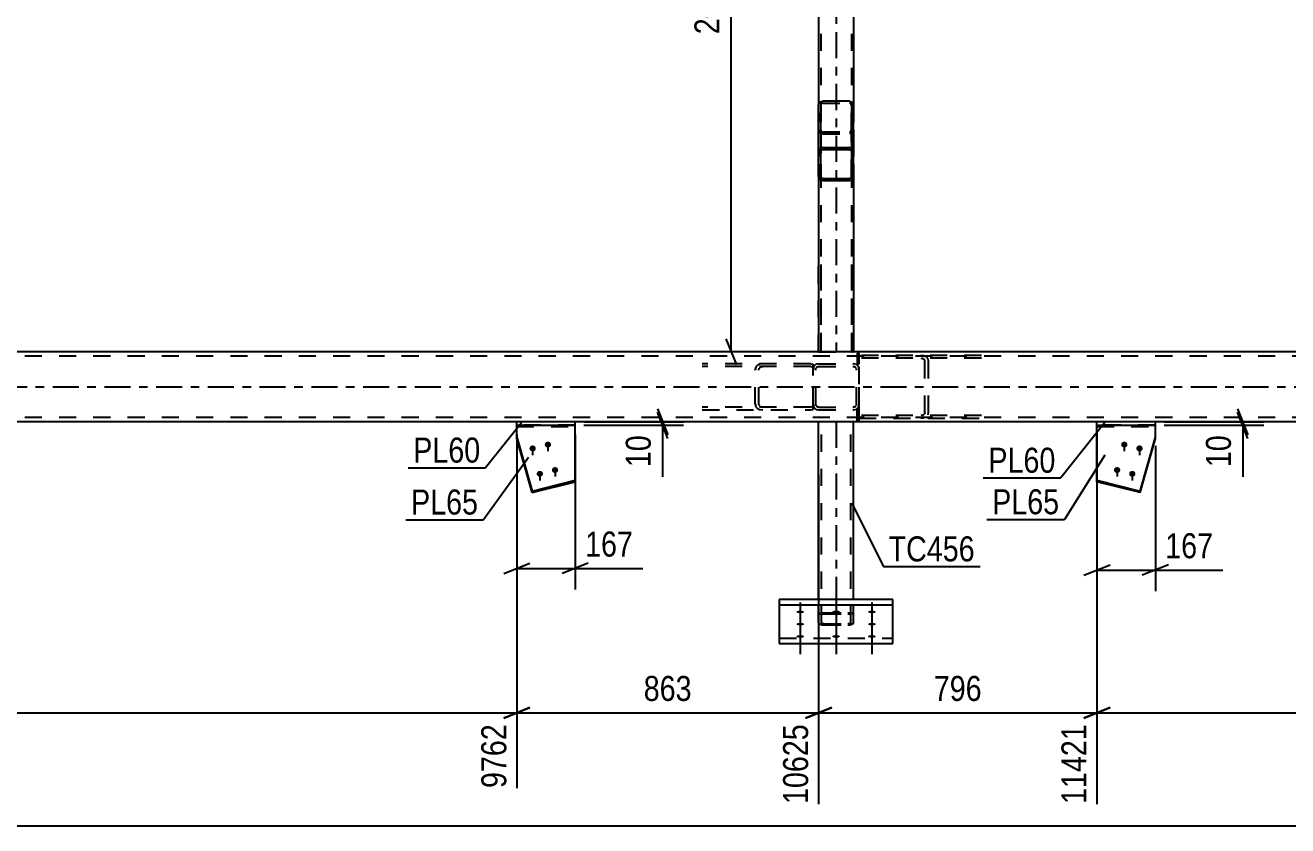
# Model space of a CAD drawing. Header units: millimetres. Extents: x -141 to 1048, y -561 to 280.
# Drawn here: x 334.2 to 478.7, y 85.4 to 177 of the extents above; entities that cross this region are included whole.
import ezdxf

# ---------------------------------------------------------------- set-up
doc = ezdxf.new("R2010")
doc.units = ezdxf.units.MM
doc.linetypes.add('DXK_LINE_DOT2', pattern=[3.9198, 1.9599, -1.9599])
doc.linetypes.add('DXK_LINE_DOT3', pattern=[5.9187, 2.979, -0.9799, 0.9799, -0.9799])
doc.styles.add('Arial Narrow', font='ARIALN.TTF', dxfattribs={"height": 0.2})

# ---------------------------------------------------------------- blocks, each defined once
blk = doc.blocks.new('Part-389626618-34401 - 34395')
at = {"color": 7, "linetype": 'DXK_LINE_DOT2'}
for p, q in [((424.1, 138.26), (411.69, 138.26)), ((424.1, 137.94), (411.69, 137.94)), ((417.8, 137.86), (417.73, 137.62)), ((417.73, 133.62), (417.73, 137.62)), ((418.17, 137.62), (418.21, 137.74)), ((418.17, 133.62), (418.17, 137.62)), ((418.61, 138.26), (418.28, 138.21)), ((418.44, 137.91), (418.61, 137.94)), ((424.1, 138.26), (424.36, 138.22)), ((424.1, 137.94), (424.27, 137.91)), ((424.27, 137.91), (424.36, 137.87)), ((424.36, 133.01), (424.36, 138.22)), ((424.1, 133.3), (411.69, 133.3)), ((411.69, 132.98), (424.1, 132.98)), ((417.73, 133.62), (417.8, 133.37)), ((418.21, 133.49), (418.17, 133.62)), ((418.28, 133.02), (418.61, 132.98)), ((418.61, 133.3), (418.44, 133.32)), ((424.27, 133.32), (424.1, 133.3)), ((424.1, 132.98), (424.36, 133.01)), ((424.36, 133.36), (424.27, 133.32))]:
    blk.add_line(p, q, dxfattribs=at)
for centre, radius, start, end in [((418.48, 137.43), 0.802, 104.5547, 147.5896), ((418.54, 137.52), 0.401, 104.5547, 147.5896), ((418.48, 133.8), 0.802, 212.4104, 255.4453), ((418.54, 133.71), 0.401, 212.4104, 255.4453)]:
    blk.add_arc(centre, radius, start, end, dxfattribs=at)
blk = doc.blocks.new('Part-389626618-34405 - 34395')
at = {"color": 7, "linetype": 'DXK_LINE_DOT2'}
for p, q in [((429.64, 132.02), (429.64, 139.22)), ((443.63, 139.22), (429.64, 139.22)), ((443.63, 138.9), (429.64, 138.9)), ((437.04, 139.17), (436.71, 139.22)), ((436.71, 138.9), (436.87, 138.87)), ((437.11, 138.7), (437.15, 138.58)), ((437.58, 138.58), (437.52, 138.82)), ((437.15, 132.66), (437.15, 138.58)), ((437.58, 132.66), (437.58, 138.58)), ((443.63, 132.34), (429.64, 132.34)), ((429.64, 132.13), (429.64, 132.02)), ((429.64, 132.02), (443.63, 132.02)), ((436.87, 132.36), (436.71, 132.34)), ((436.71, 132.02), (437.04, 132.06)), ((437.15, 132.66), (437.11, 132.53)), ((437.52, 132.41), (437.58, 132.66))]:
    blk.add_line(p, q, dxfattribs=at)
for centre, radius, start, end in [((436.77, 138.48), 0.401, 32.4104, 75.4453), ((436.84, 138.39), 0.802, 32.4104, 75.4453), ((436.77, 132.75), 0.401, 284.5547, 327.5896)]:
    blk.add_arc(centre, radius, start, end, dxfattribs=at)
blk = doc.blocks.new('Part-389626618-34474 - 34395')
at = {"color": 7, "linetype": 'DXK_LINE_DOT2'}
for p, q in [((429.64, 139.46), (429.4, 139.46)), ((429.4, 139.46), (429.4, 138.26)), ((429.4, 139.46), (429.4, 138.26)), ((429.64, 138.26), (429.64, 139.46)), ((429.64, 138.26), (429.64, 139.46)), ((429.4, 138.26), (429.64, 138.26))]:
    blk.add_line(p, q, dxfattribs=at)
blk = doc.blocks.new('Part-389626618-34410 - 34395')
at = {"color": 7, "linetype": 'DXK_LINE_DOT2'}
for p, q in [((424.41, 137.86), (424.36, 137.62)), ((424.36, 133.62), (424.36, 137.62)), ((424.68, 137.62), (424.7, 137.74)), ((424.68, 133.62), (424.68, 137.62)), ((425, 138.26), (424.76, 138.21)), ((424.88, 137.91), (425, 137.94)), ((425, 138.26), (429, 138.26)), ((425, 137.94), (429, 137.94)), ((429.24, 138.21), (429, 138.26)), ((429, 137.94), (429.12, 137.91)), ((429.3, 137.74), (429.32, 137.62)), ((429.32, 133.62), (429.32, 137.62)), ((429.64, 137.62), (429.59, 137.86)), ((429.64, 133.62), (429.64, 137.62)), ((424.36, 133.62), (424.41, 133.37)), ((424.7, 133.49), (424.68, 133.62)), ((424.76, 133.02), (425, 132.98)), ((425, 133.3), (424.88, 133.32)), ((425, 133.3), (429, 133.3)), ((425, 132.98), (429, 132.98)), ((429.12, 133.32), (429, 133.3)), ((429, 132.98), (429.24, 133.02)), ((429.32, 133.62), (429.3, 133.49)), ((429.59, 133.37), (429.64, 133.62))]:
    blk.add_line(p, q, dxfattribs=at)
for centre, radius, start, end in [((425, 137.62), 0.64, 112.5, 157.5), ((425, 137.62), 0.32, 112.5, 157.5), ((429, 137.62), 0.32, 22.5, 67.5), ((429, 137.62), 0.64, 22.5, 67.5), ((425, 133.62), 0.64, 202.5, 247.5), ((425, 133.62), 0.32, 202.5, 247.5), ((429, 133.62), 0.32, 292.5, 337.5), ((429, 133.62), 0.64, 292.5, 337.5)]:
    blk.add_arc(centre, radius, start, end, dxfattribs=at)
blk = doc.blocks.new('Part-389626618-34419 - 34395')
at = {"color": 2, "linetype": 'Continuous'}
for p, q in [((425.14, 219.47), (425.3, 219.58)), ((425.3, 219.58), (425.48, 219.62)), ((425.48, 219.62), (428.52, 219.62)), ((428.52, 219.62), (428.7, 219.58)), ((428.7, 219.58), (428.86, 219.47)), ((425, 219.14), (425.04, 219.32)), ((425, 219.14), (425, 218.42)), ((425.04, 219.32), (425.14, 219.47)), ((428.86, 219.47), (428.96, 219.32)), ((428.96, 219.32), (429, 219.14)), ((429, 219.14), (429, 218.42)), ((425, 213.01), (425, 191.36)), ((429, 213.01), (429, 191.36)), ((425, 178.94), (425, 167.86)), ((429, 178.94), (429, 167.86)), ((425, 159.68), (425, 139.62)), ((429, 159.68), (429, 139.62)), ((429, 139.62), (425, 139.62))]:
    blk.add_line(p, q, dxfattribs=at)
at = {"color": 7, "linetype": 'DXK_LINE_DOT2'}
for p, q in [((425, 218.42), (425, 213.01)), ((425.26, 219.23), (425.24, 219.14)), ((425.24, 219.14), (425.24, 139.62)), ((425.31, 219.3), (425.26, 219.23)), ((425.39, 219.36), (425.31, 219.3)), ((425.48, 219.38), (425.39, 219.36)), ((425.48, 219.38), (428.52, 219.38)), ((428.61, 219.36), (428.52, 219.38)), ((428.69, 219.3), (428.61, 219.36)), ((428.74, 219.23), (428.69, 219.3)), ((428.76, 219.14), (428.74, 219.23)), ((428.76, 219.14), (428.76, 139.62)), ((429, 218.42), (429, 213.01)), ((425.04, 215.91), (425, 216.1)), ((425.14, 215.76), (425.04, 215.91)), ((425.3, 215.65), (425.14, 215.76)), ((425.26, 216), (425.24, 216.1)), ((425.3, 215.95), (425.26, 216)), ((425.31, 215.93), (425.3, 215.95)), ((425.48, 215.62), (425.3, 215.65)), ((425.31, 215.93), (425.39, 215.87)), ((425.39, 215.87), (425.48, 215.86)), ((425.48, 215.86), (428.52, 215.86)), ((425.48, 215.62), (428.52, 215.62)), ((428.52, 215.86), (428.61, 215.87)), ((428.7, 215.65), (428.52, 215.62)), ((428.61, 215.87), (428.69, 215.93)), ((428.69, 215.93), (428.74, 216)), ((428.86, 215.76), (428.7, 215.65)), ((428.74, 216), (428.76, 216.1)), ((428.96, 215.91), (428.86, 215.76)), ((429, 216.1), (428.96, 215.91)), ((425, 191.36), (425, 178.94)), ((429, 191.36), (429, 178.94)), ((425, 167.86), (425, 159.68)), ((429, 167.86), (429, 159.68)), ((428.74, 139.62), (428.7, 139.62)), ((428.74, 139.62), (428.7, 139.62)), ((428.76, 139.62), (428.74, 139.62)), ((428.74, 139.62), (428.76, 139.62))]:
    blk.add_line(p, q, dxfattribs=at)
at = {"color": 7, "linetype": 'DXK_LINE_DOT3'}
blk.add_line((427, 217.62), (427, 139.62), dxfattribs=at)
blk = doc.blocks.new('Part-389626618-34420 - 34395')
at = {"color": 2, "linetype": 'Continuous'}
for p, q in [((429, 131.62), (425, 131.62)), ((425, 111.29), (425, 131.62)), ((429, 111.29), (429, 131.62))]:
    blk.add_line(p, q, dxfattribs=at)
at = {"color": 7, "linetype": 'DXK_LINE_DOT2'}
for p, q in [((425.32, 108.6), (425.32, 131.62)), ((428.65, 131.62), (428.68, 131.62)), ((428.68, 108.6), (428.68, 131.62)), ((425, 108.6), (425, 111.29)), ((429, 108.6), (429, 111.29)), ((425.05, 109.62), (425, 109.53)), ((425, 108.6), (425.05, 108.52)), ((425.19, 109.69), (425.05, 109.62)), ((425.05, 108.52), (425.19, 108.45)), ((425.39, 109.74), (425.19, 109.69)), ((425.19, 108.45), (425.39, 108.4)), ((425.32, 109.53), (425.34, 109.58)), ((425.34, 108.56), (425.32, 108.6)), ((425.34, 109.58), (425.41, 109.61)), ((425.41, 108.53), (425.34, 108.56)), ((425.64, 109.75), (425.39, 109.74)), ((425.39, 108.4), (425.64, 108.39)), ((425.41, 109.61), (425.52, 109.64)), ((425.52, 108.5), (425.41, 108.53)), ((425.52, 109.64), (425.64, 109.64)), ((425.64, 108.5), (425.52, 108.5)), ((425.64, 109.75), (428.36, 109.75)), ((425.64, 109.64), (428.36, 109.64)), ((425.64, 108.5), (428.36, 108.5)), ((425.64, 108.39), (428.36, 108.39)), ((428.6, 109.74), (428.36, 109.75)), ((428.36, 109.64), (428.48, 109.64)), ((428.48, 108.5), (428.36, 108.5)), ((428.36, 108.39), (428.6, 108.4)), ((428.48, 109.64), (428.59, 109.61)), ((428.59, 108.53), (428.48, 108.5)), ((428.59, 109.61), (428.65, 109.58)), ((428.65, 108.56), (428.59, 108.53)), ((428.81, 109.69), (428.6, 109.74)), ((428.6, 108.4), (428.81, 108.45)), ((428.65, 109.58), (428.68, 109.53)), ((428.68, 108.6), (428.65, 108.56)), ((428.95, 109.62), (428.81, 109.69)), ((428.81, 108.45), (428.95, 108.52)), ((429, 109.53), (428.95, 109.62)), ((428.95, 108.52), (429, 108.6))]:
    blk.add_line(p, q, dxfattribs=at)
at = {"color": 7, "linetype": 'DXK_LINE_DOT3'}
blk.add_line((427, 131.62), (427, 109.07), dxfattribs=at)
blk = doc.blocks.new('Bolt-389626618-34550 - 34395')
at = {"linetype": 'Continuous'}
for points in [[(422.9, 110.02), (422.99, 110.02), (423.08, 110.01), (423.16, 109.99), (423.23, 109.97), (423.28, 109.95), (423.32, 109.92), (423.34, 109.89), (423.34, 109.85), (423.32, 109.82), (423.28, 109.8), (423.23, 109.77), (423.16, 109.75), (423.08, 109.73), (422.99, 109.72), (422.9, 109.72), (422.81, 109.72), (422.72, 109.73), (422.64, 109.75), (422.57, 109.77), (422.52, 109.8), (422.48, 109.82), (422.46, 109.85), (422.46, 109.89), (422.48, 109.92), (422.52, 109.95), (422.57, 109.97), (422.64, 109.99), (422.72, 110.01), (422.81, 110.02)], [(427, 110.02), (427.09, 110.02), (427.18, 110.01), (427.26, 109.99), (427.33, 109.97), (427.38, 109.95), (427.42, 109.92), (427.44, 109.89), (427.44, 109.85), (427.42, 109.82), (427.38, 109.8), (427.33, 109.77), (427.26, 109.75), (427.18, 109.73), (427.09, 109.72), (427, 109.72), (426.91, 109.72), (426.82, 109.73), (426.74, 109.75), (426.67, 109.77), (426.62, 109.8), (426.58, 109.82), (426.56, 109.85), (426.56, 109.89), (426.58, 109.92), (426.62, 109.95), (426.67, 109.97), (426.74, 109.99), (426.82, 110.01), (426.91, 110.02)], [(431.1, 110.02), (431.19, 110.02), (431.28, 110.01), (431.36, 109.99), (431.43, 109.97), (431.48, 109.95), (431.52, 109.92), (431.54, 109.89), (431.54, 109.85), (431.52, 109.82), (431.48, 109.8), (431.43, 109.77), (431.36, 109.75), (431.28, 109.73), (431.19, 109.72), (431.1, 109.72), (431.01, 109.72), (430.92, 109.73), (430.84, 109.75), (430.77, 109.77), (430.72, 109.8), (430.68, 109.82), (430.66, 109.85), (430.66, 109.89), (430.68, 109.92), (430.72, 109.95), (430.77, 109.97), (430.84, 109.99), (430.92, 110.01), (431.01, 110.02)], [(422.9, 108.62), (422.99, 108.62), (423.08, 108.61), (423.16, 108.59), (423.23, 108.57), (423.28, 108.54), (423.32, 108.51), (423.34, 108.48), (423.34, 108.45), (423.32, 108.42), (423.28, 108.39), (423.23, 108.37), (423.16, 108.35), (423.08, 108.33), (422.99, 108.32), (422.9, 108.32), (422.81, 108.32), (422.72, 108.33), (422.64, 108.35), (422.57, 108.37), (422.52, 108.39), (422.48, 108.42), (422.46, 108.45), (422.46, 108.48), (422.48, 108.51), (422.52, 108.54), (422.57, 108.57), (422.64, 108.59), (422.72, 108.61), (422.81, 108.62)], [(431.1, 108.62), (431.19, 108.62), (431.28, 108.61), (431.36, 108.59), (431.43, 108.57), (431.48, 108.54), (431.52, 108.51), (431.54, 108.48), (431.54, 108.45), (431.52, 108.42), (431.48, 108.39), (431.43, 108.37), (431.36, 108.35), (431.28, 108.33), (431.19, 108.32), (431.1, 108.32), (431.01, 108.32), (430.92, 108.33), (430.84, 108.35), (430.77, 108.37), (430.72, 108.39), (430.68, 108.42), (430.66, 108.45), (430.66, 108.48), (430.68, 108.51), (430.72, 108.54), (430.77, 108.57), (430.84, 108.59), (430.92, 108.61), (431.01, 108.62)], [(422.9, 107.22), (422.99, 107.21), (423.08, 107.2), (423.16, 107.19), (423.23, 107.17), (423.28, 107.14), (423.32, 107.11), (423.34, 107.08), (423.34, 107.05), (423.32, 107.02), (423.28, 106.99), (423.23, 106.97), (423.16, 106.94), (423.08, 106.93), (422.99, 106.92), (422.9, 106.92), (422.81, 106.92), (422.72, 106.93), (422.64, 106.94), (422.57, 106.97), (422.52, 106.99), (422.48, 107.02), (422.46, 107.05), (422.46, 107.08), (422.48, 107.11), (422.52, 107.14), (422.57, 107.17), (422.64, 107.19), (422.72, 107.2), (422.81, 107.21)], [(427, 107.22), (427.09, 107.21), (427.18, 107.2), (427.26, 107.19), (427.33, 107.17), (427.38, 107.14), (427.42, 107.11), (427.44, 107.08), (427.44, 107.05), (427.42, 107.02), (427.38, 106.99), (427.33, 106.97), (427.26, 106.94), (427.18, 106.93), (427.09, 106.92), (427, 106.92), (426.91, 106.92), (426.82, 106.93), (426.74, 106.94), (426.67, 106.97), (426.62, 106.99), (426.58, 107.02), (426.56, 107.05), (426.56, 107.08), (426.58, 107.11), (426.62, 107.14), (426.67, 107.17), (426.74, 107.19), (426.82, 107.2), (426.91, 107.21)], [(431.1, 107.22), (431.19, 107.21), (431.28, 107.2), (431.36, 107.19), (431.43, 107.17), (431.48, 107.14), (431.52, 107.11), (431.54, 107.08), (431.54, 107.05), (431.52, 107.02), (431.48, 106.99), (431.43, 106.97), (431.36, 106.94), (431.28, 106.93), (431.19, 106.92), (431.1, 106.92), (431.01, 106.92), (430.92, 106.93), (430.84, 106.94), (430.77, 106.97), (430.72, 106.99), (430.68, 107.02), (430.66, 107.05), (430.66, 107.08), (430.68, 107.11), (430.72, 107.14), (430.77, 107.17), (430.84, 107.19), (430.92, 107.2), (431.01, 107.21)]]:
    blk.add_hatch(color=1, dxfattribs=at).paths.add_polyline_path(points)
at = {"color": 1, "linetype": 'Continuous'}
for p, q in [((422.9, 110.96), (422.9, 107.84)), ((427, 110.96), (427, 107.84)), ((431.1, 110.96), (431.1, 107.84)), ((422.9, 109.56), (422.9, 106.44)), ((431.1, 109.56), (431.1, 106.44)), ((422.9, 108.16), (422.9, 105.04)), ((427, 108.16), (427, 105.04)), ((431.1, 108.16), (431.1, 105.04))]:
    blk.add_line(p, q, dxfattribs=at)
blk = doc.blocks.new('Part-389626618-34435 - 34395')
at = {"color": 7, "linetype": 'DXK_LINE_DOT2'}
for p, q in [((425, 139.62), (425, 149.63)), ((425.24, 149.63), (425.24, 139.62)), ((428.76, 149.63), (428.76, 139.62)), ((429, 139.62), (429, 149.63)), ((425, 139.62), (429, 139.62))]:
    blk.add_line(p, q, dxfattribs=at)
blk = doc.blocks.new('Part-389626618-34436 - 34395')
at = {"color": 2, "linetype": 'Continuous'}
for p, q in [((433.5, 111.29), (420.5, 111.29)), ((420.5, 111.29), (420.5, 106.25)), ((433.5, 106.25), (433.5, 111.29)), ((420.5, 110.69), (433.5, 110.69)), ((420.5, 106.25), (433.5, 106.25))]:
    blk.add_line(p, q, dxfattribs=at)
at = {"color": 7, "linetype": 'DXK_LINE_DOT2'}
blk.add_line((420.5, 106.85), (433.5, 106.85), dxfattribs=at)
blk = doc.blocks.new('Part-389626618-34454 - 34395')
at = {"color": 2, "linetype": 'Continuous'}
for p, q in [((463.53, 131.62), (456.85, 131.62)), ((456.85, 131.22), (456.85, 131.62)), ((463.53, 131.22), (463.53, 131.62)), ((456.85, 131.22), (463.53, 131.22))]:
    blk.add_line(p, q, dxfattribs=at)
blk = doc.blocks.new('Part-389626618-34458 - 34395')
at = {"color": 2, "linetype": 'Continuous'}
for p, q in [((397.15, 131.62), (390.47, 131.62)), ((390.47, 131.22), (390.47, 131.62)), ((397.15, 131.22), (397.15, 131.62)), ((390.47, 131.22), (397.15, 131.22))]:
    blk.add_line(p, q, dxfattribs=at)
blk = doc.blocks.new('Part-389626618-34475 - 34395')
at = {"color": 7, "linetype": 'DXK_LINE_DOT2'}
for p, q in [((429.64, 132.98), (429.4, 132.98)), ((429.4, 131.78), (429.4, 132.98)), ((429.4, 132.98), (429.4, 131.78)), ((429.64, 131.78), (429.64, 132.98)), ((429.64, 131.78), (429.64, 132.98)), ((429.4, 131.78), (429.64, 131.78))]:
    blk.add_line(p, q, dxfattribs=at)
blk = doc.blocks.new('Part-389626618-34542 - 34395')
at = {"color": 7, "linetype": 'DXK_LINE_DOT2'}
for p, q in [((463.53, 131.24), (456.85, 131.24)), ((456.85, 131.24), (456.85, 131.22)), ((456.85, 131.22), (456.85, 131.24)), ((456.85, 131.07), (463.53, 131.07)), ((463.53, 131.24), (463.53, 131.22)), ((463.53, 131.22), (463.53, 131.24))]:
    blk.add_line(p, q, dxfattribs=at)
at = {"color": 2, "linetype": 'Continuous'}
for p, q in [((456.85, 124.77), (456.85, 131.22)), ((463.53, 129.71), (463.53, 131.22)), ((461.78, 123.7), (463.53, 129.87)), ((461.78, 123.53), (463.53, 129.71)), ((456.85, 124.93), (461.78, 123.7)), ((461.78, 123.53), (456.85, 124.77)), ((461.78, 123.7), (461.78, 123.53))]:
    blk.add_line(p, q, dxfattribs=at)
blk = doc.blocks.new('Part-389626618-34490 - 34395')
at = {"color": 7, "linetype": 'DXK_LINE_DOT2'}
for p, q in [((555.64, 139.14), (0, 139.14)), ((429, 139.62), (425, 139.62)), ((555.64, 132.1), (0, 132.1)), ((397.15, 131.62), (390.47, 131.62)), ((429, 131.62), (425, 131.62)), ((463.53, 131.62), (456.85, 131.62))]:
    blk.add_line(p, q, dxfattribs=at)
at = {"color": 2, "linetype": 'Continuous'}
for p, q in [((425, 139.62), (189, 139.62)), ((555.64, 139.62), (429, 139.62)), ((390.47, 131.62), (223.53, 131.62)), ((425, 131.62), (397.15, 131.62)), ((456.85, 131.62), (429, 131.62)), ((555.64, 131.62), (463.53, 131.62))]:
    blk.add_line(p, q, dxfattribs=at)
at = {"color": 7, "linetype": 'DXK_LINE_DOT3'}
blk.add_line((0, 135.62), (555.64, 135.62), dxfattribs=at)
blk = doc.blocks.new('Part-389626618-34544 - 34395')
at = {"color": 7, "linetype": 'DXK_LINE_DOT2'}
for p, q in [((397.15, 131.24), (390.47, 131.24)), ((390.47, 131.24), (390.47, 131.22)), ((390.47, 131.22), (390.47, 131.24)), ((390.47, 131.07), (397.15, 131.07)), ((397.15, 131.24), (397.15, 131.22)), ((397.15, 131.22), (397.15, 131.24))]:
    blk.add_line(p, q, dxfattribs=at)
at = {"color": 2, "linetype": 'Continuous'}
for p, q in [((390.47, 129.71), (390.47, 131.22)), ((397.15, 124.77), (397.15, 131.22)), ((390.47, 129.87), (392.21, 123.7)), ((392.21, 123.53), (390.47, 129.71)), ((392.21, 123.7), (397.15, 124.93)), ((392.21, 123.53), (397.15, 124.77)), ((392.21, 123.7), (392.21, 123.53))]:
    blk.add_line(p, q, dxfattribs=at)
blk = doc.blocks.new('Bolt-389626618-34555 - 34395')
at = {"linetype": 'Continuous'}
for points in [[(459.98, 128.67), (459.9, 128.68), (459.83, 128.7), (459.77, 128.74), (459.71, 128.78), (459.67, 128.84), (459.64, 128.9), (459.62, 128.97), (459.62, 129.04), (459.64, 129.11), (459.67, 129.18), (459.71, 129.24), (459.77, 129.28), (459.83, 129.32), (459.9, 129.34), (459.98, 129.35), (460.05, 129.34), (460.12, 129.32), (460.19, 129.28), (460.25, 129.24), (460.29, 129.18), (460.32, 129.11), (460.34, 129.04), (460.34, 128.97), (460.32, 128.9), (460.29, 128.84), (460.25, 128.78), (460.19, 128.74), (460.12, 128.7), (460.05, 128.68)], [(461.72, 128.24), (461.64, 128.24), (461.57, 128.27), (461.51, 128.3), (461.45, 128.35), (461.41, 128.4), (461.37, 128.47), (461.36, 128.54), (461.36, 128.61), (461.37, 128.68), (461.41, 128.74), (461.45, 128.8), (461.51, 128.85), (461.57, 128.88), (461.64, 128.91), (461.72, 128.91), (461.79, 128.91), (461.86, 128.88), (461.93, 128.85), (461.98, 128.8), (462.03, 128.74), (462.06, 128.68), (462.08, 128.61), (462.08, 128.54), (462.06, 128.47), (462.03, 128.4), (461.98, 128.35), (461.93, 128.3), (461.86, 128.27), (461.79, 128.24)], [(459.15, 125.76), (459.08, 125.77), (459.01, 125.79), (458.94, 125.83), (458.89, 125.88), (458.84, 125.93), (458.81, 126), (458.8, 126.07), (458.8, 126.14), (458.81, 126.21), (458.84, 126.27), (458.89, 126.33), (458.94, 126.38), (459.01, 126.41), (459.08, 126.43), (459.15, 126.44), (459.23, 126.43), (459.3, 126.41), (459.37, 126.38), (459.42, 126.33), (459.47, 126.27), (459.5, 126.21), (459.51, 126.14), (459.51, 126.07), (459.5, 126), (459.47, 125.93), (459.42, 125.88), (459.37, 125.83), (459.3, 125.79), (459.23, 125.77)], [(460.89, 125.33), (460.82, 125.34), (460.75, 125.36), (460.68, 125.39), (460.63, 125.44), (460.58, 125.5), (460.55, 125.56), (460.54, 125.63), (460.54, 125.7), (460.55, 125.77), (460.58, 125.84), (460.63, 125.89), (460.68, 125.94), (460.75, 125.98), (460.82, 126), (460.89, 126.01), (460.97, 126), (461.04, 125.98), (461.11, 125.94), (461.16, 125.89), (461.21, 125.84), (461.24, 125.77), (461.25, 125.7), (461.25, 125.63), (461.24, 125.56), (461.21, 125.5), (461.16, 125.44), (461.11, 125.39), (461.04, 125.36), (460.97, 125.34)]]:
    blk.add_hatch(color=1, dxfattribs=at).paths.add_polyline_path(points)
at = {"color": 1, "linetype": 'Continuous'}
for p, q in [((459.98, 129.28), (459.98, 128.26)), ((461.72, 128.85), (461.72, 127.82)), ((459.15, 126.38), (459.15, 125.35)), ((460.89, 125.94), (460.89, 124.92))]:
    blk.add_line(p, q, dxfattribs=at)
blk = doc.blocks.new('Bolt-389626618-34557 - 34395')
at = {"linetype": 'Continuous'}
for points in [[(392.28, 128.24), (392.21, 128.24), (392.14, 128.27), (392.07, 128.3), (392.01, 128.35), (391.97, 128.4), (391.94, 128.47), (391.92, 128.54), (391.92, 128.61), (391.94, 128.68), (391.97, 128.74), (392.01, 128.8), (392.07, 128.85), (392.14, 128.88), (392.21, 128.91), (392.28, 128.91), (392.36, 128.91), (392.43, 128.88), (392.49, 128.85), (392.55, 128.8), (392.59, 128.74), (392.62, 128.68), (392.64, 128.61), (392.64, 128.54), (392.62, 128.47), (392.59, 128.4), (392.55, 128.35), (392.49, 128.3), (392.43, 128.27), (392.36, 128.24)], [(394.02, 128.67), (393.95, 128.68), (393.87, 128.7), (393.81, 128.74), (393.75, 128.78), (393.71, 128.84), (393.68, 128.9), (393.66, 128.97), (393.66, 129.04), (393.68, 129.11), (393.71, 129.18), (393.75, 129.24), (393.81, 129.28), (393.87, 129.32), (393.95, 129.34), (394.02, 129.35), (394.1, 129.34), (394.17, 129.32), (394.23, 129.28), (394.29, 129.24), (394.33, 129.18), (394.36, 129.11), (394.38, 129.04), (394.38, 128.97), (394.36, 128.9), (394.33, 128.84), (394.29, 128.78), (394.23, 128.74), (394.17, 128.7), (394.1, 128.68)], [(393.1, 125.33), (393.03, 125.34), (392.96, 125.36), (392.89, 125.39), (392.84, 125.44), (392.79, 125.5), (392.76, 125.56), (392.75, 125.63), (392.75, 125.7), (392.76, 125.77), (392.79, 125.84), (392.84, 125.89), (392.89, 125.94), (392.96, 125.98), (393.03, 126), (393.1, 126.01), (393.18, 126), (393.25, 125.98), (393.32, 125.94), (393.37, 125.89), (393.42, 125.84), (393.45, 125.77), (393.46, 125.7), (393.46, 125.63), (393.45, 125.56), (393.42, 125.5), (393.37, 125.44), (393.32, 125.39), (393.25, 125.36), (393.18, 125.34)], [(394.84, 125.76), (394.77, 125.77), (394.7, 125.79), (394.63, 125.83), (394.58, 125.88), (394.53, 125.93), (394.5, 126), (394.49, 126.07), (394.49, 126.14), (394.5, 126.21), (394.53, 126.27), (394.58, 126.33), (394.63, 126.38), (394.7, 126.41), (394.77, 126.43), (394.84, 126.44), (394.92, 126.43), (394.99, 126.41), (395.06, 126.38), (395.11, 126.33), (395.16, 126.27), (395.19, 126.21), (395.2, 126.14), (395.2, 126.07), (395.19, 126), (395.16, 125.93), (395.11, 125.88), (395.06, 125.83), (394.99, 125.79), (394.92, 125.77)]]:
    blk.add_hatch(color=1, dxfattribs=at).paths.add_polyline_path(points)
at = {"color": 1, "linetype": 'Continuous'}
for p, q in [((392.28, 128.85), (392.28, 127.82)), ((394.02, 129.28), (394.02, 128.26)), ((393.1, 125.94), (393.1, 124.92)), ((394.84, 126.38), (394.84, 125.35))]:
    blk.add_line(p, q, dxfattribs=at)
blk = doc.blocks.new('Part-389626618-49922 - 34395')
at = {"color": 2, "linetype": 'Continuous'}
for p, q in [((425, 167.86), (425.04, 168.04)), ((425, 162.54), (425, 167.86)), ((425.04, 168.04), (425.14, 168.18)), ((425.14, 168.18), (425.3, 168.28)), ((425.3, 168.28), (425.48, 168.32)), ((428.52, 168.32), (425.48, 168.32)), ((428.52, 168.32), (428.7, 168.28)), ((428.7, 168.28), (428.86, 168.18)), ((428.86, 168.18), (428.96, 168.04)), ((428.96, 168.04), (429, 167.86)), ((429, 162.54), (429, 167.86)), ((425.04, 162.71), (425, 162.54)), ((425, 159.68), (425, 162.54)), ((425.14, 162.86), (425.04, 162.71)), ((425.3, 162.96), (425.14, 162.86)), ((425.24, 162.54), (425.26, 162.63)), ((425.24, 159.68), (425.24, 162.54)), ((425.26, 162.63), (425.31, 162.7)), ((425.48, 162.99), (425.3, 162.96)), ((425.31, 162.7), (425.39, 162.75)), ((425.39, 162.75), (425.48, 162.76)), ((425.48, 162.99), (428.52, 162.99)), ((425.48, 162.76), (428.52, 162.76)), ((428.7, 162.96), (428.52, 162.99)), ((428.52, 162.76), (428.61, 162.75)), ((428.61, 162.75), (428.69, 162.7)), ((428.69, 162.7), (428.74, 162.63)), ((428.86, 162.86), (428.7, 162.96)), ((428.74, 162.63), (428.76, 162.54)), ((428.76, 162.54), (428.76, 159.68)), ((428.96, 162.71), (428.86, 162.86)), ((429, 162.54), (428.96, 162.71)), ((429, 159.68), (429, 162.54)), ((425, 159.68), (425.04, 159.51)), ((425.04, 159.51), (425.14, 159.36)), ((425.14, 159.36), (425.3, 159.26)), ((425.26, 159.6), (425.24, 159.68)), ((425.31, 159.52), (425.26, 159.6)), ((425.3, 159.26), (425.48, 159.23)), ((425.39, 159.47), (425.31, 159.52)), ((425.48, 159.46), (425.39, 159.47)), ((425.48, 159.46), (428.52, 159.46)), ((425.48, 159.23), (428.52, 159.23)), ((428.61, 159.47), (428.52, 159.46)), ((428.52, 159.23), (428.7, 159.26)), ((428.69, 159.52), (428.61, 159.47)), ((428.74, 159.6), (428.69, 159.52)), ((428.7, 159.26), (428.86, 159.36)), ((428.76, 159.68), (428.74, 159.6)), ((428.86, 159.36), (428.96, 159.51)), ((428.96, 159.51), (429, 159.68))]:
    blk.add_line(p, q, dxfattribs=at)
at = {"color": 7, "linetype": 'DXK_LINE_DOT2'}
for p, q in [((425, 167.86), (425, 165.01)), ((425.26, 167.95), (425.24, 167.86)), ((425.24, 167.86), (425.24, 162.54)), ((425.24, 165.01), (425.24, 167.86)), ((425.31, 168.02), (425.26, 167.95)), ((425.39, 168.07), (425.31, 168.02)), ((425.48, 168.09), (425.39, 168.07)), ((425.48, 168.32), (425.48, 168.32)), ((425.48, 168.09), (428.52, 168.09)), ((428.52, 168.32), (428.52, 168.32)), ((428.61, 168.07), (428.52, 168.09)), ((428.69, 168.02), (428.61, 168.07)), ((428.74, 167.95), (428.69, 168.02)), ((428.76, 167.86), (428.74, 167.95)), ((428.76, 167.86), (428.76, 162.54)), ((428.76, 165.01), (428.76, 167.86)), ((429, 167.86), (429, 165.01)), ((425, 165.01), (425, 159.68)), ((425.04, 164.83), (425, 165.01)), ((425.14, 164.69), (425.04, 164.83)), ((425.3, 164.59), (425.14, 164.69)), ((425.24, 165.01), (425.24, 159.68)), ((425.26, 164.92), (425.24, 165.01)), ((425.3, 164.87), (425.26, 164.92)), ((425.31, 164.85), (425.3, 164.87)), ((425.31, 164.85), (425.39, 164.8)), ((425.39, 164.8), (425.48, 164.78)), ((425.48, 164.78), (428.52, 164.78)), ((428.52, 164.78), (428.61, 164.8)), ((428.61, 164.8), (428.69, 164.85)), ((428.69, 164.85), (428.74, 164.92)), ((428.86, 164.69), (428.7, 164.59)), ((428.74, 164.92), (428.76, 165.01)), ((428.76, 159.68), (428.76, 165.01)), ((428.96, 164.83), (428.86, 164.69)), ((429, 165.01), (428.96, 164.83)), ((429, 165.01), (429, 159.68)), ((425.48, 164.56), (425.3, 164.59)), ((425.48, 164.56), (428.52, 164.56)), ((428.7, 164.59), (428.52, 164.56))]:
    blk.add_line(p, q, dxfattribs=at)
blk = doc.blocks.new('StraightDimension-389626618-35741 - 34395')
at = {"color": 7, "linetype": 'Continuous'}
for p, q in [((390.47, 130.15), (390.47, 89.72)), ((216.85, 98.33), (390.47, 98.33)), ((388.97, 97.73), (391.97, 98.93))]:
    blk.add_line(p, q, dxfattribs=at)
at = {"color": 0, "linetype": 'Continuous'}
blk.add_wipeout([(389.87, 97.63), (385.67, 97.63), (385.67, 89.12), (389.87, 89.12)], dxfattribs=at)
at = {"color": 3, "linetype": 'Continuous', "style": 'Arial Narrow'}
blk.add_text('9762', height=2.863, rotation=90.0002, dxfattribs=at).set_placement((389.27, 89.72))
blk = doc.blocks.new('StraightDimension-389626618-35739 - 34395')
at = {"color": 7, "linetype": 'Continuous'}
for p, q in [((456.85, 130.42), (456.85, 87.89)), ((425, 125.6), (425, 87.89)), ((426.5, 98.93), (423.5, 97.73)), ((425, 98.33), (456.85, 98.33)), ((455.35, 97.73), (458.35, 98.93))]:
    blk.add_line(p, q, dxfattribs=at)
at = {"color": 0}
blk.add_wipeout([(444.27, 99.08), (444.27, 103.28), (437.58, 103.28), (437.58, 99.08)], dxfattribs=at)
at = {"color": 3, "style": 'Arial Narrow'}
blk.add_text('796', height=2.863, dxfattribs=at).set_placement((438.18, 99.68))
at = {"color": 0, "linetype": 'Continuous'}
blk.add_wipeout([(456.25, 97.63), (452.05, 97.63), (452.05, 87.29), (456.25, 87.29)], dxfattribs=at)
at = {"color": 3, "linetype": 'Continuous', "style": 'Arial Narrow'}
blk.add_text('11421', height=2.863, rotation=90.0002, dxfattribs=at).set_placement((455.65, 87.89))
blk = doc.blocks.new('StraightDimension-389626618-38350 - 34395')
at = {"color": 7, "linetype": 'Continuous'}
for p, q in [((463.53, 128.87), (463.53, 112.26)), ((456.85, 123.93), (456.85, 112.26)), ((455.35, 114.06), (458.35, 115.26)), ((456.85, 114.66), (463.53, 114.66)), ((465.03, 115.26), (462.03, 114.06)), ((463.53, 114.66), (471.27, 114.66)), ((463.53, 114.66), (471.27, 114.66))]:
    blk.add_line(p, q, dxfattribs=at)
at = {"color": 0}
blk.add_wipeout([(470.74, 115.41), (470.74, 119.61), (464.06, 119.61), (464.06, 115.41)], dxfattribs=at)
at = {"color": 3, "style": 'Arial Narrow'}
blk.add_text('167', height=2.863, dxfattribs=at).set_placement((464.66, 116.01))
blk = doc.blocks.new('StraightDimension-389626618-35740 - 34395')
at = {"color": 7, "linetype": 'Continuous'}
for p, q in [((390.47, 130.15), (390.47, 89.72)), ((425, 125.6), (425, 87.89)), ((391.97, 98.93), (388.97, 97.73)), ((390.47, 98.33), (425, 98.33)), ((423.5, 97.73), (426.5, 98.93))]:
    blk.add_line(p, q, dxfattribs=at)
at = {"color": 0}
blk.add_wipeout([(411.07, 99.08), (411.07, 103.28), (404.39, 103.28), (404.39, 99.08)], dxfattribs=at)
at = {"color": 3, "style": 'Arial Narrow'}
blk.add_text('863', height=2.863, dxfattribs=at).set_placement((404.99, 99.68))
at = {"color": 0, "linetype": 'Continuous'}
blk.add_wipeout([(424.4, 97.63), (420.2, 97.63), (420.2, 87.29), (424.4, 87.29)], dxfattribs=at)
at = {"color": 3, "linetype": 'Continuous', "style": 'Arial Narrow'}
blk.add_text('10625', height=2.863, rotation=90.0002, dxfattribs=at).set_placement((423.8, 87.89))
blk = doc.blocks.new('StraightDimension-389626618-35738 - 34395')
at = {"color": 7, "linetype": 'Continuous'}
for p, q in [((456.85, 130.42), (456.85, 87.89)), ((566.54, 125.82), (566.54, 87.89)), ((458.35, 98.93), (455.35, 97.73)), ((456.85, 98.33), (566.54, 98.33)), ((565.04, 97.73), (568.04, 98.93))]:
    blk.add_line(p, q, dxfattribs=at)
at = {"color": 0}
blk.add_wipeout([(515.95, 99.08), (515.95, 103.28), (507.44, 103.28), (507.44, 99.08)], dxfattribs=at)
at = {"color": 3, "style": 'Arial Narrow'}
blk.add_text('3879', height=2.863, dxfattribs=at).set_placement((508.04, 99.68))
at = {"color": 0, "linetype": 'Continuous'}
blk.add_wipeout([(565.94, 97.63), (561.74, 97.63), (561.74, 87.29), (565.94, 87.29)], dxfattribs=at)
at = {"color": 3, "linetype": 'Continuous', "style": 'Arial Narrow'}
blk.add_text('15300', height=2.863, rotation=90.0002, dxfattribs=at).set_placement((565.34, 87.89))
blk = doc.blocks.new('StraightDimension-389626618-38345 - 34395')
at = {"color": 7, "linetype": 'Continuous'}
for p, q in [((397.15, 130.15), (397.15, 112.45)), ((390.47, 128.87), (390.47, 112.45)), ((388.97, 114.25), (391.97, 115.45)), ((390.47, 114.85), (397.15, 114.85)), ((398.65, 115.45), (395.65, 114.25)), ((397.15, 114.85), (404.89, 114.85)), ((397.15, 114.85), (404.89, 114.85))]:
    blk.add_line(p, q, dxfattribs=at)
at = {"color": 0}
blk.add_wipeout([(404.36, 115.6), (404.36, 119.8), (397.68, 119.8), (397.68, 115.6)], dxfattribs=at)
at = {"color": 3, "style": 'Arial Narrow'}
blk.add_text('167', height=2.863, dxfattribs=at).set_placement((398.28, 116.2))
blk = doc.blocks.new('StraightDimension-389626618-44362 - 34395')
at = {"color": 7, "linetype": 'Continuous'}
blk.add_line((-1, 85.4), (567.54, 85.4), dxfattribs=at)
blk = doc.blocks.new('StraightDimension-389626618-52637 - 34395')
at = {"color": 7, "linetype": 'Continuous'}
for p, q in [((415.6, 218.12), (414.4, 221.12)), ((424.48, 219.62), (412.15, 219.62)), ((415, 139.62), (415, 219.62)), ((414.4, 141.12), (415.6, 138.12)), ((424, 139.62), (412.15, 139.62))]:
    blk.add_line(p, q, dxfattribs=at)
at = {"color": 0}
blk.add_wipeout([(414.25, 183.87), (410.05, 183.87), (410.05, 175.36), (414.25, 175.36)], dxfattribs=at)
at = {"color": 3, "style": 'Arial Narrow'}
blk.add_text('2000', height=2.863, rotation=90.0002, dxfattribs=at).set_placement((413.65, 175.96))
blk = doc.blocks.new('StraightDimension-389626618-52761 - 34395')
at = {"color": 7, "linetype": 'Continuous'}
for p, q in [((406.55, 133.12), (407.75, 130.12)), ((398.15, 131.62), (409.55, 131.62)), ((407.75, 129.72), (406.55, 132.72)), ((407.15, 131.22), (407.15, 131.62)), ((398.15, 131.22), (409.55, 131.22)), ((407.15, 131.22), (407.15, 125.31)), ((407.15, 131.22), (407.15, 125.31))]:
    blk.add_line(p, q, dxfattribs=at)
at = {"color": 0}
blk.add_wipeout([(406.4, 130.69), (402.2, 130.69), (402.2, 125.83), (406.4, 125.83)], dxfattribs=at)
at = {"color": 3, "style": 'Arial Narrow'}
blk.add_text('10', height=2.863, rotation=90.0002, dxfattribs=at).set_placement((405.8, 126.43))
blk = doc.blocks.new('StraightDimension-389626618-52772 - 34395')
at = {"color": 7, "linetype": 'Continuous'}
for p, q in [((472.93, 133.12), (474.13, 130.12)), ((464.53, 131.62), (475.93, 131.62)), ((474.13, 129.72), (472.93, 132.72)), ((473.53, 131.22), (473.53, 131.62)), ((464.53, 131.22), (475.93, 131.22)), ((473.53, 131.22), (473.53, 125.31)), ((473.53, 131.22), (473.53, 125.31))]:
    blk.add_line(p, q, dxfattribs=at)
at = {"color": 0}
blk.add_wipeout([(472.78, 130.69), (468.58, 130.69), (468.58, 125.83), (472.78, 125.83)], dxfattribs=at)
at = {"color": 3, "style": 'Arial Narrow'}
blk.add_text('10', height=2.863, rotation=90.0002, dxfattribs=at).set_placement((472.18, 126.43))
blk = doc.blocks.new('Mark-389626618-52667 - 34395')
at = {"color": 0}
blk.add_wipeout([(386.05, 121.01), (386.05, 124.01), (378.37, 124.01), (378.37, 121.01)], dxfattribs=at)
blk.add_wipeout([(386.05, 121.01), (386.05, 124.01), (378.37, 124.01), (378.37, 121.01)], dxfattribs=at)
at = {"color": 30, "linetype": 'Continuous'}
for p in [(391.79, 127.52), (377.77, 120.41)]:
    blk.add_line(p, (386.65, 120.41), dxfattribs=at)
at = {"color": 3, "style": 'Arial Narrow'}
blk.add_text('PL65', height=2.863, dxfattribs=at).set_placement((378.37, 121.01))
blk = doc.blocks.new('Mark-389626618-37633 - 34395')
at = {"color": 0}
blk.add_wipeout([(442.88, 115.65), (442.88, 118.65), (433.01, 118.65), (433.01, 115.65)], dxfattribs=at)
blk.add_wipeout([(442.88, 115.65), (442.88, 118.65), (433.01, 118.65), (433.01, 115.65)], dxfattribs=at)
at = {"color": 30, "linetype": 'Continuous'}
for p, q in [((428.78, 122.36), (432.41, 115.05)), ((432.41, 115.05), (443.48, 115.05))]:
    blk.add_line(p, q, dxfattribs=at)
at = {"color": 3, "style": 'Arial Narrow'}
blk.add_text('TC456', height=2.863, dxfattribs=at).set_placement((433.01, 115.65))
blk = doc.blocks.new('Mark-389626618-37645 - 34395')
at = {"color": 0}
blk.add_wipeout([(452.11, 125.79), (452.11, 128.79), (444.43, 128.79), (444.43, 125.79)], dxfattribs=at)
blk.add_wipeout([(452.11, 125.79), (452.11, 128.79), (444.43, 128.79), (444.43, 125.79)], dxfattribs=at)
at = {"color": 30, "linetype": 'Continuous'}
for p in [(457.75, 131.55), (443.83, 125.19)]:
    blk.add_line(p, (452.71, 125.19), dxfattribs=at)
at = {"color": 3, "style": 'Arial Narrow'}
blk.add_text('PL60', height=2.863, dxfattribs=at).set_placement((444.43, 125.79))
blk = doc.blocks.new('Mark-389626618-37651 - 34395')
at = {"color": 0}
blk.add_wipeout([(386.29, 126.95), (386.29, 129.95), (378.62, 129.95), (378.62, 126.95)], dxfattribs=at)
blk.add_wipeout([(386.29, 126.95), (386.29, 129.95), (378.62, 129.95), (378.62, 126.95)], dxfattribs=at)
at = {"color": 30, "linetype": 'Continuous'}
for p in [(390.99, 131.52), (378.02, 126.35)]:
    blk.add_line(p, (386.89, 126.35), dxfattribs=at)
at = {"color": 3, "style": 'Arial Narrow'}
blk.add_text('PL60', height=2.863, dxfattribs=at).set_placement((378.62, 126.95))
blk = doc.blocks.new('Mark-389626618-52659 - 34395')
at = {"color": 0}
blk.add_wipeout([(452.53, 121.04), (452.53, 124.04), (444.86, 124.04), (444.86, 121.04)], dxfattribs=at)
blk.add_wipeout([(452.53, 121.04), (452.53, 124.04), (444.86, 124.04), (444.86, 121.04)], dxfattribs=at)
at = {"color": 30, "linetype": 'Continuous'}
for p in [(457.74, 127.82), (444.26, 120.44)]:
    blk.add_line(p, (453.13, 120.44), dxfattribs=at)
at = {"color": 3, "style": 'Arial Narrow'}
blk.add_text('PL65', height=2.863, dxfattribs=at).set_placement((444.86, 121.04))

msp = doc.modelspace()

# ---------------------------------------------------------------- block references
for name in ['Part-389626618-34419 - 34395', 'Part-389626618-49922 - 34395', 'Part-389626618-34435 - 34395', 'Part-389626618-34490 - 34395', 'Part-389626618-34474 - 34395', 'Part-389626618-34405 - 34395', 'Part-389626618-34401 - 34395', 'Part-389626618-34410 - 34395', 'Part-389626618-34475 - 34395', 'Part-389626618-34458 - 34395', 'Part-389626618-34420 - 34395', 'Part-389626618-34454 - 34395', 'Part-389626618-34544 - 34395', 'Part-389626618-34542 - 34395', 'Bolt-389626618-34557 - 34395', 'Bolt-389626618-34555 - 34395', 'Part-389626618-34436 - 34395', 'Bolt-389626618-34550 - 34395']:
    msp.add_blockref(name, (0, 0))

# ---------------------------------------------------------------- next in the draw order: block references
for name in ['StraightDimension-389626618-52637 - 34395', 'StraightDimension-389626618-35741 - 34395', 'StraightDimension-389626618-35739 - 34395']:
    msp.add_blockref(name, (0, 0))

# ---------------------------------------------------------------- next in the draw order: block references
for name in ['StraightDimension-389626618-35740 - 34395', 'StraightDimension-389626618-38350 - 34395']:
    msp.add_blockref(name, (0, 0))

# ---------------------------------------------------------------- next in the draw order: block references
for name in ['StraightDimension-389626618-38345 - 34395', 'StraightDimension-389626618-35738 - 34395']:
    msp.add_blockref(name, (0, 0))

# ---------------------------------------------------------------- next in the draw order: block references
msp.add_blockref('StraightDimension-389626618-44362 - 34395', (0, 0))

# ---------------------------------------------------------------- next in the draw order: block references
for name in ['StraightDimension-389626618-52761 - 34395', 'StraightDimension-389626618-52772 - 34395', 'Mark-389626618-37645 - 34395', 'Mark-389626618-52667 - 34395', 'Mark-389626618-37633 - 34395']:
    msp.add_blockref(name, (0, 0))

# ---------------------------------------------------------------- next in the draw order: block references
for name in ['Mark-389626618-37651 - 34395', 'Mark-389626618-52659 - 34395']:
    msp.add_blockref(name, (0, 0))

doc.saveas('drawing.dxf')
